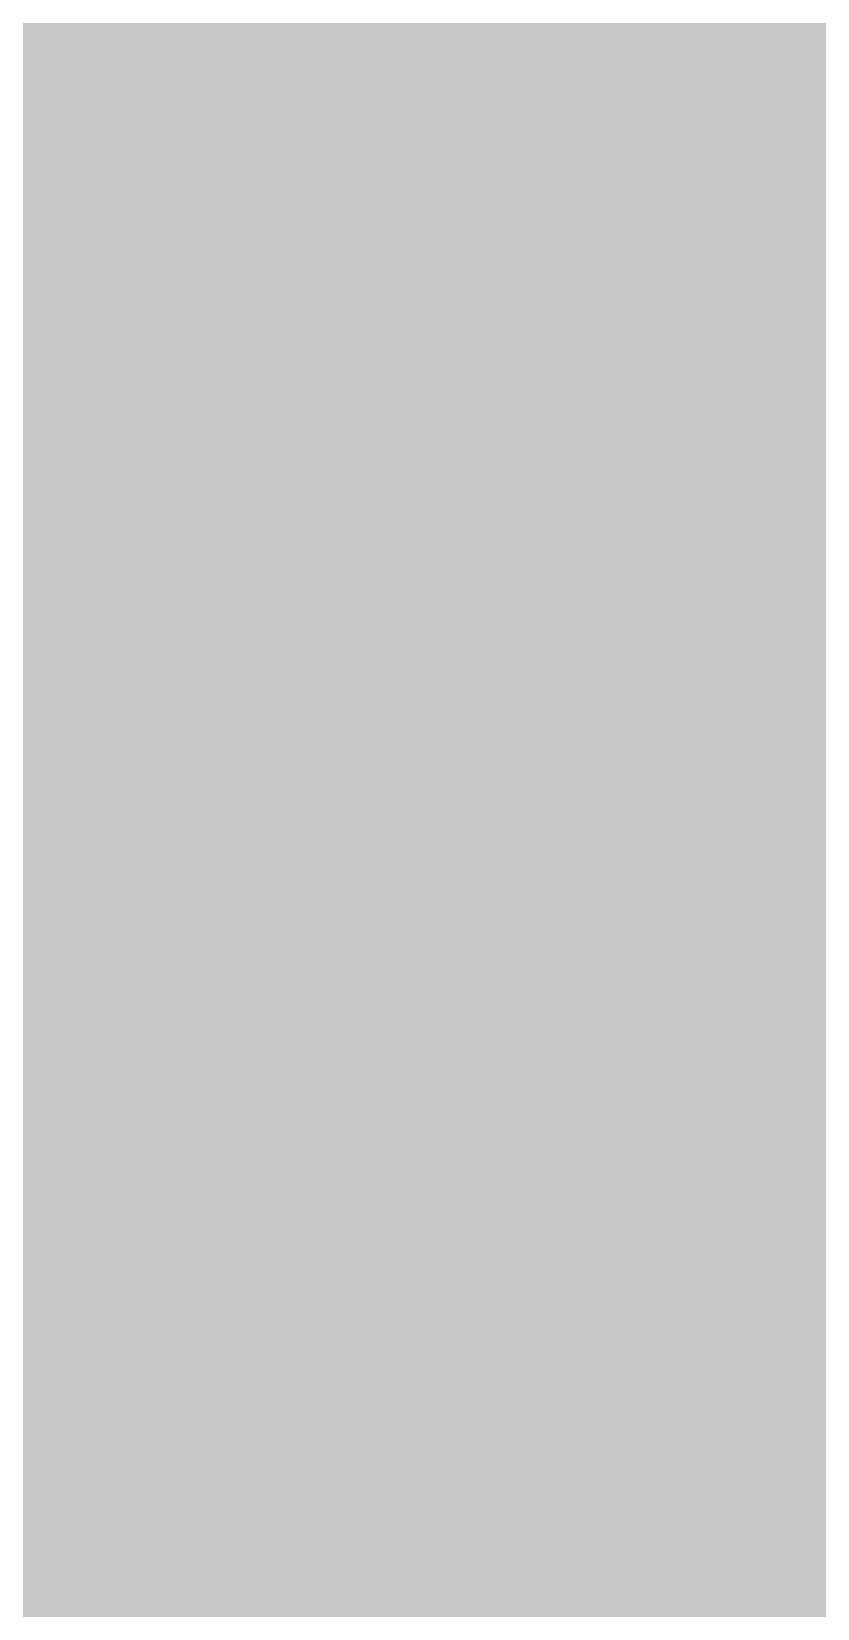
# Model space of a CAD drawing. Header units: millimetres. Extents: x 0 to 71617, y -15450 to 30894.
# Drawn here: x 68756 to 69608, y 18537 to 20247 of the extents above; entities that cross this region are included whole.
import ezdxf

# ---------------------------------------------------------------- set-up
doc = ezdxf.new("R2010")
doc.units = ezdxf.units.MM
doc.layers.add('tree', color=251, linetype='Continuous', lineweight=0)

# ---------------------------------------------------------------- blocks, each defined once
blk = doc.blocks.new('LANDSCAPE SITE')
h = blk.add_hatch()
h.set_pattern_fill('AR-SAND', color=256, scale=5, angle=180, style=0)
h.paths.add_polyline_path([(48450, 14900), (48150, 14900), (48150, 14100), (48450, 14100)], flags=16)
h.paths.add_polyline_path([(48050, 14900), (47750, 14900), (47750, 14100), (48050, 14100)], flags=16)
h.paths.add_polyline_path([(47650, 14900), (47350, 14900), (47350, 14100), (47650, 14100)], flags=16)
h.paths.add_polyline_path([(47250, 14900), (46950, 14900), (46950, 14100), (47250, 14100)], flags=16)
h.paths.add_polyline_path([(46850, 14900), (46550, 14900), (46550, 14100), (46850, 14100)], flags=16)
h.paths.add_polyline_path([(46450, 14900), (46150, 14900), (46150, 14100), (46450, 14100)], flags=16)
h.paths.add_polyline_path([(46050, 14900), (45750, 14900), (45750, 14100), (46050, 14100)], flags=16)
h.paths.add_polyline_path([(45650, 14900), (45350, 14900), (45350, 14100), (45650, 14100)], flags=16)
h.paths.add_polyline_path([(45250, 14900), (44950, 14900), (44950, 14100), (45250, 14100)], flags=16)
h.paths.add_polyline_path([(44850, 14900), (44550, 14900), (44550, 14100), (44850, 14100)], flags=16)
h.paths.add_polyline_path([(44450, 14900), (44150, 14900), (44150, 14100), (44450, 14100)], flags=16)
h.paths.add_polyline_path([(47410, 107.5), (48195.2, 112.5), (48195.2, 110), (51400, 110), (51400, 15800), (47250, 15800), (47250, 15339.6), (43950, 15339.6), (43950, 14010), (50110, 14010), (50110, 3800), (47410, 3795)])

msp = doc.modelspace()

# ---------------------------------------------------------------- block references
at = {"layer": 'tree'}
msp.add_blockref('LANDSCAPE SITE', (18506.5, 13246.7), dxfattribs=at)

doc.saveas('drawing.dxf')
